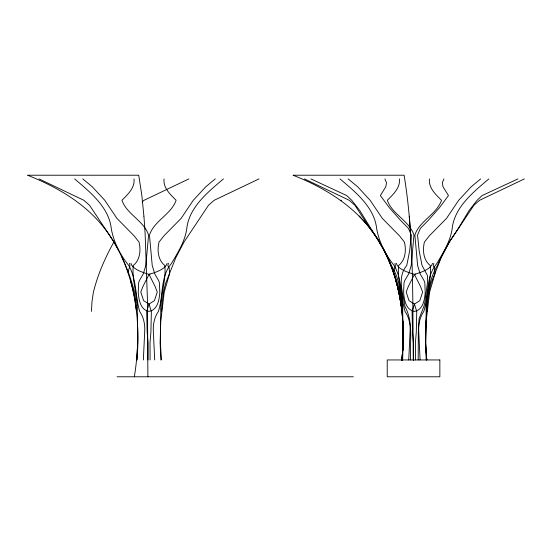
<?xml version="1.0" encoding="UTF-8"?>
<svg xmlns="http://www.w3.org/2000/svg" width="552" height="552" viewBox="0 0 552 552"><rect width="100%" height="100%" fill="white"/><g stroke="black" fill="none" stroke-linecap="round" stroke-linejoin="round"><path stroke-width="0.83" d="M402.905 350.534L403.222 332.145L402.67 311.514C403.484 295.989 396.985 280.837 398.661 265.484C405.52 260.047 406.403 250.035 404.409 242.08L399.51 235.849L382.294 218.357L370.164 200.293L357.689 186.817L348.181 178.91M413.331 360.387C412.461 298.66 414.166 236.339 404.105 175.219L292.988 175.219C327.343 188.549 360.318 209.705 379.438 242.08C388.332 257.943 395.736 274.986 400 292.663L401.318 301.64L401.842 311.39M147.881 376.781L147.494 301.654L145.183 235.035A135.067 10.191 89.7 0 0 143.906 216.198M154.698 359.952L153.373 332C152.869 324.735 154.236 317.531 158.348 311.514C163.578 296.01 160.087 276.649 171.272 263.766C177.785 252.754 185.01 241.438 186.811 228.528L186.804 228.39C189.198 207.062 208.104 191.979 223.443 178.91M420.086 359.952L418.761 332C418.257 324.735 419.623 317.531 423.736 311.514C428.966 296.01 425.475 276.649 436.66 263.766C443.173 252.754 450.397 241.438 452.205 228.528L452.191 228.39C454.586 207.062 473.492 191.979 488.83 178.91M134.019 178.91C135.054 187.928 127.678 194.497 121.93 200.293C126.891 214.459 143.858 220.703 148.591 235.035L145.831 265.484L143.223 274.013L139.428 280.513L138.614 282.879L138.241 292.663C138.862 299.777 140.401 310.024 149.026 311.39C157.651 310.024 159.19 299.777 159.811 292.663L159.445 282.879L158.624 280.513L154.829 274.013L152.221 265.484L149.461 235.035C154.201 220.703 171.161 214.459 176.122 200.293C170.375 194.497 163.006 187.928 164.034 178.91M150.082 359.952L150.013 342.902L150.903 332.145L151.365 311.514L149.026 304.062L143.651 300.688L140.788 292.105L142.851 286.674L149.026 274.406C154.663 272.653 165.51 269.459 167.132 263.311M399.406 178.91C400.441 187.928 393.065 194.497 387.318 200.293C392.279 214.459 409.246 220.703 413.979 235.035L411.219 265.484L408.618 274.013L404.816 280.513L404.002 282.879L403.629 292.663C404.25 299.777 405.796 310.024 414.414 311.39C423.039 310.024 424.578 299.777 425.199 292.663L424.833 282.879L424.012 280.513L420.217 274.013L417.609 265.484L414.849 235.035C419.589 220.703 436.549 214.459 441.51 200.293C435.763 194.497 428.393 187.928 429.421 178.91M415.47 359.952L415.401 342.902L416.291 332.145L416.753 311.514L414.414 304.062L409.039 300.688L406.182 292.105L408.238 286.674L414.414 274.406C420.051 272.653 430.898 269.459 432.52 263.311M418.181 359.952L418.333 332.145L419.092 318.614L423.908 306.408L424.992 301.647L427.421 282.893L427.462 275.572L422.073 265.484L419.154 250.78L417.533 235.035L420.376 228.39L428.469 220.138L439.371 207.821L448.472 195.56L443.042 186.817L442.304 182.774L443.932 178.91M401.946 360.387L403.098 342.902L403.188 332C402.863 315.461 400.78 298.949 396.784 282.893M401.939 359.952C404.243 333.629 403.588 306.374 395.915 280.954M401.856 360.387L403.222 342.902M137.255 359.952L137.91 342.902L137.282 311.514C138.097 295.989 131.597 280.837 133.273 265.484C140.132 260.047 141.015 250.035 139.021 242.08L134.122 235.849L116.907 218.357L104.776 200.293L92.301 186.817L82.793 178.91M402.643 359.952L403.222 336.734M402.429 357.965L402.698 354.736M402.118 359.952L403.153 342.902L402.746 321.678L403.381 321.678M136.551 359.952C138.883 333.622 138.152 306.381 130.527 280.954M134.357 376.781C137.275 358.586 138.469 340.087 137.351 321.678M91.466 311.39L91.991 301.64L93.309 292.663C97.573 274.986 104.977 257.943 113.871 242.08M161.598 311.39L162.122 301.64L163.675 290.973L165.772 282.879L175.978 257.308L184.002 242.08L208.497 205.289L214.176 200.293L259.012 178.91M426.986 311.39L427.51 301.64L429.063 290.973L431.16 282.879L441.365 257.308L449.39 242.08L473.885 205.289L479.564 200.293L524.4 178.91M168.477 263.311L167.815 265.726L169.105 267.699L169.664 273.433L164.234 292.105L160.708 321.678L160.142 342.902L160.804 359.952M433.865 263.311L433.203 265.726L434.493 267.699L435.052 273.433L429.622 292.105L426.096 321.678L425.53 342.902L426.192 359.952M142.154 201.956L144.044 200.293L188.881 178.91M215.259 178.91L205.751 186.817L193.283 200.293L181.146 218.357L163.93 235.849L159.031 242.08C157.037 250.035 157.927 260.047 164.786 265.484C166.456 280.837 159.956 295.989 160.777 311.514L160.356 342.902L161.501 359.952M480.647 178.91L471.139 186.817L458.671 200.293L446.533 218.357L429.318 235.849L424.419 242.08C422.425 250.035 423.315 260.047 430.174 265.484C431.843 280.837 425.351 295.989 426.165 311.514L425.682 342.902L426.71 359.952M517.928 178.91L482.103 195.56L477.114 200.293L469.021 210.581L458.65 227.921L449.211 242.08L441.027 257.308L437.405 265.484C430.077 277.801 427.469 292.236 426.882 306.408C426.034 324.245 424.716 342.15 426.889 359.952M130.921 263.311C132.542 269.459 143.389 272.653 149.026 274.406L149.985 274.013M396.308 263.311C397.93 269.459 408.777 272.653 414.414 274.406L415.373 274.013M340.418 200.293L341.578 200.293M359.966 216.177L359.2 216.177A135.047 135.047 0 0 1 374.829 235.035C390.278 257.653 398.806 284.432 401.863 311.514L401.787 309.051M364.755 222.111L365.403 222.111L366.424 223.367M369.964 228.39L370.509 228.39M375.277 235.035L374.829 235.035L367.535 224.705L354.943 205.289L349.264 200.293L304.428 178.91M379.355 242.08L383.819 249.504L387.228 256.597M383.536 249.504L387.808 257.308L391.423 265.484C401.09 281.396 401.89 300.488 402.512 318.614M387.352 257.308L387.566 257.308C393.811 271.439 398.026 286.412 400.51 301.654L400.621 302.406M393.845 274.013L394.294 274.013M400.517 301.654L401.062 303.296M117.079 376.781L353.383 376.781M39.04 178.91L83.876 200.293L89.555 205.289L114.05 242.08L118.266 249.504M310.907 178.91L346.732 195.56L351.714 200.293L359.807 210.581L383.812 249.504M340.004 178.91C355.343 191.979 374.242 207.062 376.643 228.39L376.63 228.528C379.003 241.983 385.634 255.038 394.162 265.484C402.201 279.512 400.573 296.362 405.099 311.514C409.204 317.531 410.571 324.735 410.067 332L408.742 359.952M74.617 178.91C89.955 191.979 108.854 207.062 111.256 228.39L111.242 228.528C113.615 241.983 120.246 255.038 128.775 265.484C136.813 279.512 135.185 296.362 139.711 311.514C143.817 317.531 145.183 324.735 144.679 332L143.354 359.952M364.32 220.924L365.403 222.111M367.956 225.25L368.977 226.506M371.462 229.715L372.421 231.047M377.057 237.857L379.721 242.08M414.414 274.406L420.589 286.674L422.653 292.105L419.789 300.688L414.414 304.062L412.075 311.514L412.544 332.145L413.427 342.902L413.358 359.952M149.026 274.406L155.202 286.674L157.265 292.105L154.401 300.688L149.026 304.062L146.687 311.514L147.156 332.145L148.04 342.902L147.97 359.952M384.903 178.91L386.524 182.774L385.786 186.817L380.356 195.56L389.457 207.821L400.366 220.138L408.452 228.39L411.295 235.035L409.681 250.78L406.755 265.484C396.84 277.159 402.974 292.933 404.92 306.408C413.917 322.789 409.474 342.109 410.647 359.952M121.964 257.308C129.692 274.447 134.336 292.864 136.468 311.514M394.963 263.311C396.667 266.961 392.265 270.37 393.962 274.406M129.575 263.311C131.279 266.961 126.877 270.37 128.575 274.406M394.749 275.627L395.425 278.049M395.881 279.664L396.557 282.086M136.454 311.39L135.93 301.64L134.612 292.663C129.541 272.322 120.985 252.595 109.441 235.035A135.047 135.047 0 0 0 93.812 216.177C75.286 197.582 51.778 184.906 27.6 175.219L138.718 175.219L141.864 195.56L143.906 216.177M401.269 304.939L401.58 307.402M402.311 314.053L402.677 318.29M402.96 321.678L403.257 328.123M409.294 216.198A135.067 10.191 89.7 0 1 410.571 235.055M439.854 359.952L387.228 359.952L387.228 376.781L439.854 376.781L439.854 359.952"/></g></svg>
